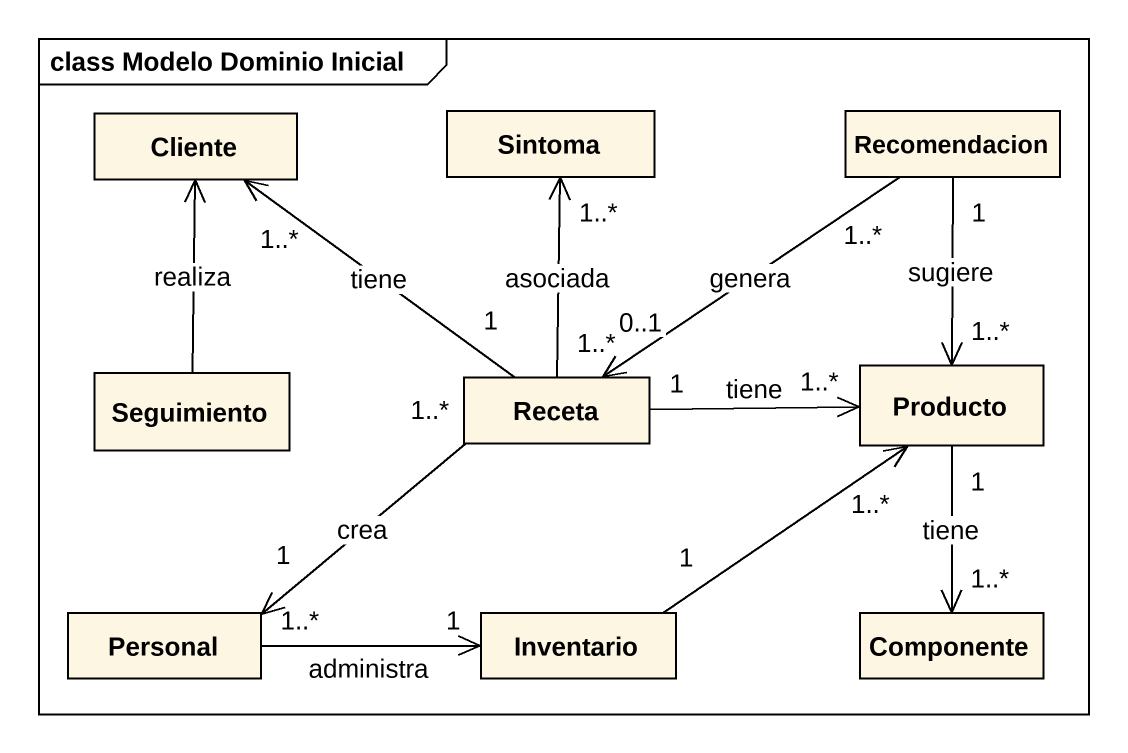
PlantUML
@startuml
mainframe class Modelo Dominio Inicial
hide circle
hide empty members
class Cliente
class Sintoma
class Recomendacion
class Producto
class Seguimiento
class Receta
class Personal
class Inventario
class Componente
Cliente "1..*" <-- "1" Receta : tiene
Recomendacion "1" --> "1..*" Producto : sugiere
Recomendacion "1..*" --> "0..1" Receta : genera
Producto "1" --> "1..*" Componente : tiene
Seguimiento -up-> Cliente : realiza
Receta "1..*" -up-> "1..*" Sintoma : asociada
Receta "1" -right-> "1..*" Producto : tiene
Receta "1..*" -left-> "1" Personal : crea
Personal "1..*" -right-> "1" Inventario : administra
Inventario "1" -up-> "1..*" Producto
@enduml
